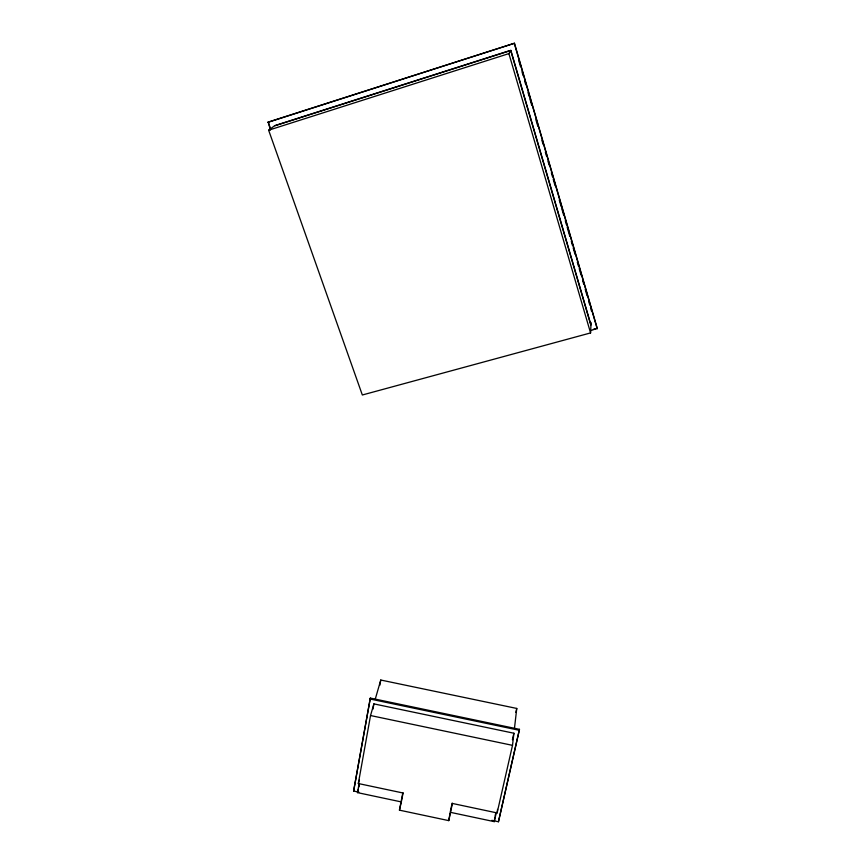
<?xml version="1.0" encoding="UTF-8"?>
<svg xmlns="http://www.w3.org/2000/svg" width="865" height="865" viewBox="0 0 865 865"><rect width="100%" height="100%" fill="white"/><g stroke="black" fill="none" stroke-linecap="round" stroke-linejoin="round"><path stroke-width="1.3" d="M590.73 330.646L597.25 328.3L514.47 43.25L268.204 122.084L270.442 130.02M590.568 332.928L590.936 325.521L510.696 50.516L274.356 125.944L268.637 130.204L362.338 394.991L590.568 332.928L508.901 53.608L510.696 50.516M591.087 322.483L590.968 324.948L510.837 50.278M491.861 820.355L498.445 821.75L519.476 729.336L370.328 698.087L353.623 791.032L358.889 792.145M512.502 745.349L513.896 733.228L373.896 703.883L370.534 715.539L358.326 783.528L402.809 792.956L399.446 810.159L448.762 820.626L452.406 803.455L497.115 812.938L512.502 745.349L370.534 715.539M514.47 728.298L516.762 708.446L380.773 680.031L375.269 699.125M498.445 821.75L519.476 729.336M497.115 812.938L497.559 809.359M452.157 803.098L450.211 812.289L494.272 821.642L494.834 817.133M448.762 820.626L450.005 813.478M370.328 698.087L353.623 791.032M399.446 810.159L401.328 801.92L357.494 792.621L359.148 783.398M358.943 786.955L359.418 784.317M372.945 709.159L373.896 703.883M379.821 685.285L380.773 680.031M401.328 801.92L403.122 792.718M515.875 712.36L516.762 708.446M495.137 815.825L495.732 813.197M512.404 739.78L513.896 733.228M494.272 821.642L496.359 812.462M357.494 792.621L358.402 789.356M358.326 783.528L359.289 780.079M267.75 122.408L514.47 43.25M274.8 125.62L509.55 50.678M268.637 130.204L508.901 53.608M593.358 329.36L597.25 328.3M370.047 699.017L519.368 730.298M268.204 122.084L270.453 128.442M514.329 43.477L597.228 328.873M518.622 60.161L520.514 66.637M522.017 71.817L523.141 75.709M524.644 80.888L525.779 84.77M528.039 92.544L529.164 96.426M529.921 99.01L531.802 105.487M535.932 119.738L537.814 126.214M541.955 140.454L543.09 144.336M545.35 152.11L546.475 155.992M547.978 161.171L549.113 165.064M551.362 172.827L552.497 176.709M553.243 179.304L555.125 185.78M559.266 200.02L561.147 206.497M561.904 209.092L563.785 215.558M565.288 220.737L566.424 224.63M567.17 227.214L569.808 236.286M571.311 241.465L572.435 245.346M573.192 247.941L575.074 254.407M577.333 262.181L578.458 266.063M579.215 268.658L581.096 275.135M582.599 280.314L583.724 284.196M585.237 289.375L587.119 295.852M588.622 301.031L589.746 304.913M590.503 307.507L591.628 311.389"/></g></svg>
